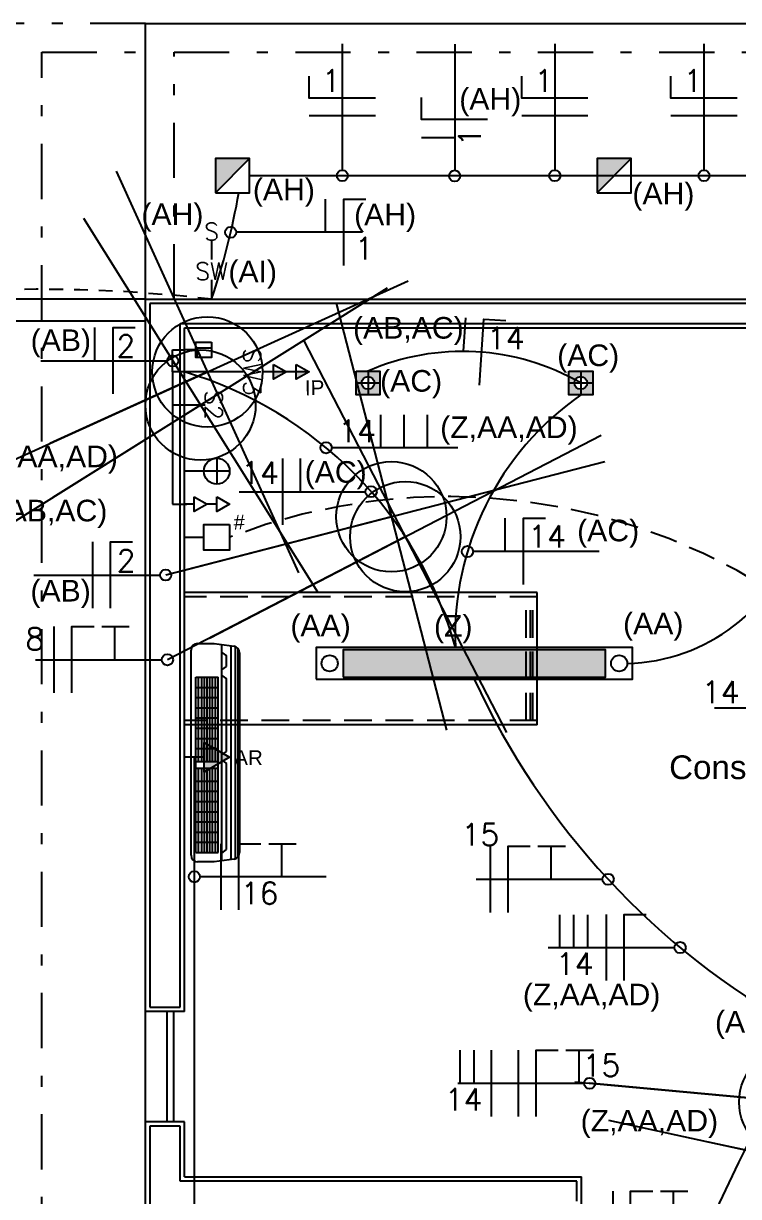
# Model space of a CAD drawing. Header units: millimetres. Extents: x 3040 to 3208, y 298 to 357.
# Drawn here: x 3137.28 to 3143.77, y 337.72 to 348.36 of the extents above; entities that cross this region are included whole.
import ezdxf
from ezdxf.enums import TextEntityAlignment as Align

# ---------------------------------------------------------------- set-up
doc = ezdxf.new("R2010")
doc.units = ezdxf.units.MM
doc.header["$MEASUREMENT"] = 0
for name, pattern in [('CONTINU', [0]), ('DASHDOT', [1, 0.5, -0.25, 0, -0.25]), ('HIDDEN', [0.375, 0.25, -0.125]), ('HIDDEN2', [0.1875, 0.125, -0.0625])]:
    doc.linetypes.add(name, pattern=pattern)
doc.layers.get('0').update_dxf_attribs({"linetype": 'CONTINUOUS'})
for name, color, linetype in [('-HIDRO', 8, 'CONTINUOUS'), ('A-TXT-Y', 8, 'CONTINUOUS'), ('eletroduto parede e teto', 2, 'CONTINU'), ('eletroduto_chao', 2, 'HIDDEN2'), ('Especificações', 3, 'CONTINUOUS'), ('FIACAO', 1, 'CONTINUOUS'), ('PENA 03', 3, 'CONTINUOUS'), ('PL09', 9, 'CONTINUOUS'), ('PL3', 3, 'CONTINUOUS'), ('PL4', 4, 'CONTINUOUS'), ('Pontos Elétricos', 3, 'CONTINUOUS'), ('Pontos Elétricos e Luminotécnica', 3, 'CONTINUOUS'), ('Pontos Luminotécnicos', 3, 'CONTINUOUS'), ('TEXTO', 2, 'CONTINUOUS'), ('TXT_0', 7, 'CONTINUOUS')]:
    doc.layers.add(name, color=color, linetype=linetype)
doc.styles.add('ARIAL', font='arial.ttf', dxfattribs={"height": 2})
doc.styles.add('COTA50', font='ROMANS.shx', dxfattribs={"height": 0.08})
doc.styles.add('ROMANS', font='romans.shx', dxfattribs={"height": 0.1})
doc.dimstyles.new('COTA50', dxfattribs={"dimtxt": 0.08, "dimasz": 0.05, "dimexe": 0.05, "dimexo": 0.95, "dimgap": 0.04, "dimtad": 1, "dimzin": 4, "dimdsep": 46, "dimtxsty": 'COTA50', "dimblk1": 'USERTICK', "dimblk2": 'USERTICK', "dimsah": 1, "dimcen": -0.1, "dimdle": 0.05, "dimse1": 1, "dimse2": 1, "dimclrd": 250, "dimclre": 3, "dimclrt": 4, "dimadec": 0, "dimazin": 0, "dimtfac": 1, "dimtix": 1, "dimtmove": 2, "dimatfit": 3, "dimldrblk": 'USERTICK', "dimfxl": 0, "dimtvp": 1.25, "dimtolj": 1, "dimtzin": 4, "dimarcsym": 0})

# ---------------------------------------------------------------- blocks, each defined once
blk = doc.blocks.new('TOMADA DUPLA BAIXA.01')
at = {"layer": 'PL3'}
for p, q in [((-0.1472, 0), (-0.1026, 0)), ((-0.0446, 0), (0, 0))]:
    blk.add_line(p, q, dxfattribs=at)
for points in [[(-0.1472, 0.0335), (-0.2051, 0), (-0.1472, -0.0335)], [(-0.0446, 0.0335), (-0.1026, 0), (-0.0446, -0.0335)]]:
    blk.add_lwpolyline(points, close=True, dxfattribs=at)
blk = doc.blocks.new('logica baoxa.01')
at = {"layer": 'Pontos Elétricos'}
for p, q in [((0.1465, 0.0586), (0.1465, -0.0586)), ((0.2051, 0), (0, 0))]:
    blk.add_line(p, q, dxfattribs=at)
blk.add_circle((0.1465, 0), 0.0586, dxfattribs=at)
blk = doc.blocks.new('PASSA FIO BAIXO.01')
at = {"layer": 'Pontos Elétricos'}
blk.add_line((0.0879, 0), (0, 0), dxfattribs=at)
blk.add_lwpolyline([(0.2051, 0.0586), (0.2051, -0.0586), (0.0879, -0.0586), (0.0879, 0.0586)], close=True, dxfattribs=at)
blk = doc.blocks.new('POMNTO DUPLO1.15')
at = {"layer": 'Pontos Elétricos'}
h = blk.add_hatch(color=251, dxfattribs=at)
h.dxf.hatch_style = 1
h.paths.add_polyline_path([(0, 0.1026), (0, 0.0446), (0.0335, 0.0446)])
h.paths.add_polyline_path([(0, 0.2051), (0, 0.1472), (0.0335, 0.1472)])
at = {"layer": 'PL3'}
for p, q in [((0, 0.2051), (0, 0.1026)), ((0, 0.1026), (0, 0))]:
    blk.add_line(p, q, dxfattribs=at)
for points in [[(-0.0335, 0.1472), (0, 0.2051), (0.0335, 0.1472)], [(-0.0335, 0.0446), (0, 0.1026), (0.0335, 0.0446)]]:
    blk.add_lwpolyline(points, close=True, dxfattribs=at)
blk = doc.blocks.new('1111')
at = {"layer": 'Pontos Luminotécnicos'}
h = blk.add_hatch(color=9, dxfattribs=at)
h.dxf.hatch_style = 1
h.paths.add_polyline_path([(-1.3125, -0.134), (-0.1225, -0.134), (-0.1225, -0.01), (-1.3125, -0.01)])
for points in [[(-1.435, -0.144), (0, -0.144), (0, 0), (-1.435, 0)], [(-1.3125, -0.134), (-0.1225, -0.134), (-0.1225, -0.01), (-1.3125, -0.01)]]:
    blk.add_lwpolyline(points, close=True, dxfattribs=at)
for centre in [(-1.37375, -0.072), (-0.06125, -0.072)]:
    blk.add_circle(centre, 0.03675, dxfattribs=at)
blk = doc.blocks.new('PONTO PERFIL.01')
at = {"layer": 'Especificações'}
h = blk.add_hatch(dxfattribs=at)
h.set_pattern_fill('ANGLE', color=9)
h.set_pattern_definition([(0, (-4765.716, 106.664), (0, 6.985), [5.08, -1.905]), (90, (-4765.716, 106.664), (-6.985, 4e-16), [5.08, -1.905])])
h.paths.add_polyline_path([(-1.75, 6.12), (1.75, 6.12), (1.75, 2.62), (-1.75, 2.62)])
at = {"layer": 'PL3'}
blk.add_line((0, 2.62), (0, 0), dxfattribs=at)
at = {"layer": 'Pontos Luminotécnicos'}
blk.add_lwpolyline([(-1.75, 6.12), (1.75, 6.12), (1.75, 2.62), (-1.75, 2.62)], close=True, dxfattribs=at)
blk = doc.blocks.new('FACHO ABERTO.01')
at = {"layer": 'Pontos Luminotécnicos'}
h = blk.add_hatch(color=9, dxfattribs=at)
h.dxf.hatch_style = 1
h.paths.add_polyline_path([(0, 0.0675), (-0.0675, 0.0675), (-0.0675, 0), (-0.0361, 0, -0.414214), (0, 0.0361)])
h.paths.add_polyline_path([(0.0675, 0.0675), (0, 0.0675), (0, 0.0361, -0.414214), (0.0361, 0), (0.0675, 0)])
h.paths.add_polyline_path([(0.0675, 0), (0.0361, 0, -0.414214), (0, -0.0361), (0, -0.0675), (0.0675, -0.0675)])
h.paths.add_polyline_path([(0, -0.0361, -0.414214), (-0.0361, 0), (-0.0675, 0), (-0.0675, -0.0675), (0, -0.0675)])
for p, q in [((0, 0.0675), (0, -0.0675)), ((-0.0675, 0), (0.0675, 0))]:
    blk.add_line(p, q, dxfattribs=at)
blk.add_lwpolyline([(-0.0675, 0.0675), (0.0675, 0.0675), (0.0675, -0.0675), (-0.0675, -0.0675)], close=True, dxfattribs=at)
blk.add_circle((0, 0), 0.0361, dxfattribs=at)
blk = doc.blocks.new('LUMINÁRIA.05')
at = {"layer": 'Pontos Luminotécnicos', "ltscale": 0.05}
h = blk.add_hatch(color=9, dxfattribs=at)
h.dxf.hatch_style = 1
h.paths.add_polyline_path([(0.155, 0.155), (0, 0.155), (0, 0)])
blk.add_line((0, 0), (0.155, 0.155), dxfattribs=at)
blk.add_lwpolyline([(0, 0), (0.155, 0), (0.155, 0.155), (0, 0.155)], close=True, dxfattribs=at)
blk = doc.blocks.new('eletrico')
at = {"layer": '-HIDRO', "linetype": 'DASHDOT', "ltscale": 0.5}
for p, q in [((-1.627, 9.814), (-2.227, 9.814)), ((-2.097, 1.318), (-2.097, 9.684)), ((-2.097, 9.684), (-1.627, 9.684)), ((-1.497, 9.684), (1.599, 9.684)), ((-1.497, 8.564), (-1.497, 9.684))]:
    blk.add_line(p, q, dxfattribs=at)
at = {"layer": '-HIDRO'}
for p, q in [((-1.627, 9.814), (4.825, 9.814)), ((-1.627, 8.564), (-1.627, 9.814)), ((-1.627, 8.564), (-4.194, 8.564)), ((-1.627, 5.334), (-1.627, 8.564)), ((-1.627, 8.564), (3.9035, 8.564)), ((3.8835, 8.544), (-1.607, 8.544)), ((-1.607, 8.544), (-1.607, 5.354)), ((-1.627, 8.464), (-4.694, 8.464)), ((-1.47, 8.454), (3.645, 8.454)), ((-1.47, 5.354), (-1.47, 8.454)), ((-1.45, 5.334), (-1.45, 8.434)), ((-1.45, 8.434), (3.625, 8.434)), ((0.15, 7.234), (-1.45, 7.234)), ((0.15, 6.634), (0.15, 7.234)), ((0.15, 6.634), (-1.45, 6.634)), ((-1.45, 5.334), (-1.627, 5.334)), ((-1.627, 4.834), (-1.627, 5.334)), ((-1.607, 5.354), (-1.47, 5.354)), ((-1.53, 5.334), (-1.53, 4.834)), ((-1.5, 5.334), (-1.5, 4.834)), ((-1.627, 4.052), (-1.627, 4.834)), ((-1.45, 4.834), (-1.627, 4.834)), ((-1.47, 4.814), (-1.607, 4.814)), ((-1.607, 4.814), (-1.607, 4.072)), ((-1.47, 4.564), (-1.47, 4.814)), ((-1.45, 4.584), (-1.45, 4.834)), ((-1.45, 4.584), (0.35, 4.584)), ((-1.45, 4.584), (0.35, 4.584)), ((0.35, 4.454), (0.35, 4.584)), ((0.33, 4.564), (-1.47, 4.564)), ((0.33, 4.474), (0.33, 4.564))]:
    blk.add_line(p, q, dxfattribs=at)
at = {"layer": '-HIDRO', "linetype": 'HIDDEN', "ltscale": 0.5}
for p, q in [((0.15, 7.214), (-1.45, 7.214)), ((0.1, 6.654), (0.1, 7.214)), ((0.12, 6.654), (0.12, 7.214)), ((0.13, 6.654), (0.13, 7.214)), ((0.15, 6.654), (-1.45, 6.654))]:
    blk.add_line(p, q, dxfattribs=at)
at = {"layer": '-HIDRO', "ltscale": 0.5}
for p, q in [((-1.42, 6.0425), (-1.42, 6.9725)), ((-1.39, 7.0025), (-1.315, 7.0025)), ((-1.315, 7.0025), (-1.2248, 6.9901)), ((-1.28, 6.0173), (-1.28, 6.9977)), ((-1.2388, 6.0229), (-1.2388, 6.992)), ((-1.2191, 6.0265), (-1.2191, 6.9885)), ((-1.2059, 6.0366), (-1.2059, 6.9784)), ((-1.28, 6.9625), (-1.2598, 6.947)), ((-1.2598, 6.8985), (-1.2598, 6.947)), ((-1.2, 6.9606), (-1.2, 6.0544)), ((-1.28, 6.8831), (-1.2598, 6.8985)), ((-1.3988, 6.3325), (-1.3988, 6.85)), ((-1.3988, 6.85), (-1.297, 6.85)), ((-1.3856, 6.4675), (-1.3856, 6.85)), ((-1.3716, 6.4675), (-1.3716, 6.85)), ((-1.3595, 6.4675), (-1.3595, 6.85)), ((-1.347, 6.4675), (-1.347, 6.85)), ((-1.3345, 6.4675), (-1.3345, 6.85)), ((-1.322, 6.4675), (-1.322, 6.85)), ((-1.3095, 6.4675), (-1.3095, 6.85)), ((-1.297, 6.3325), (-1.297, 6.85)), ((-1.28, 6.8579), (-1.2598, 6.8425)), ((-1.2598, 6.5134), (-1.2598, 6.8425)), ((-1.3988, 6.8037), (-1.297, 6.8037)), ((-1.3988, 6.7575), (-1.297, 6.7575)), ((-1.3988, 6.7112), (-1.297, 6.7112)), ((-1.3988, 6.665), (-1.297, 6.665)), ((-1.3988, 6.6187), (-1.297, 6.6187)), ((-1.3988, 6.5725), (-1.297, 6.5725)), ((-1.3988, 6.5262), (-1.297, 6.5262)), ((-1.28, 6.4979), (-1.2598, 6.5134)), ((-1.3988, 6.4675), (-1.297, 6.4675)), ((-1.3988, 6.4375), (-1.297, 6.4375)), ((-1.3856, 6.055), (-1.3856, 6.4375)), ((-1.3716, 6.055), (-1.3716, 6.4375)), ((-1.3595, 6.055), (-1.3595, 6.4375)), ((-1.347, 6.055), (-1.347, 6.4375)), ((-1.3345, 6.055), (-1.3345, 6.4375)), ((-1.322, 6.055), (-1.322, 6.4375)), ((-1.3095, 6.055), (-1.3095, 6.4375)), ((-1.28, 6.4734), (-1.2598, 6.458)), ((-1.2598, 6.0679), (-1.2598, 6.458)), ((-1.3988, 6.3787), (-1.297, 6.3787)), ((-1.3988, 6.3325), (-1.297, 6.3325)), ((-1.3988, 6.055), (-1.3988, 6.3325)), ((-1.297, 6.055), (-1.297, 6.3325)), ((-1.3988, 6.2862), (-1.297, 6.2862)), ((-1.3988, 6.24), (-1.297, 6.24)), ((-1.3988, 6.1937), (-1.297, 6.1937)), ((-1.3988, 6.1475), (-1.297, 6.1475)), ((-1.3988, 6.1012), (-1.297, 6.1012)), ((-1.28, 6.0525), (-1.2598, 6.0679)), ((-1.3988, 6.055), (-1.297, 6.055)), ((-1.315, 6.0125), (-1.39, 6.0125)), ((-1.2248, 6.0249), (-1.315, 6.0125))]:
    blk.add_line(p, q, dxfattribs=at)
for centre, start, end in [((-1.39, 6.9725), 90, 180), ((-1.23, 6.9606), 360, 80), ((-1.39, 6.0425), 180, 270), ((-1.23, 6.0544), 280, 0)]:
    blk.add_arc(centre, 0.03, start, end, dxfattribs=at)
blk = doc.blocks.new('el')
at = {"layer": 'A-TXT-Y'}
blk.add_line((0, -0.5978), (0, -0.0254), dxfattribs=at)
blk.add_circle((0, 0), 0.0254, dxfattribs=at)
blk = doc.blocks.new('f_nr')
at = {"layer": 'FIACAO'}
for points in [[(-0.0414, 0), (-0.0414, 0.1508)], [(0.0414, -0.1492), (0.0414, 0.1508), (0.1414, 0.1508)]]:
    blk.add_lwpolyline(points, dxfattribs=at)
blk = doc.blocks.new('USERTICK')
for p, q in [((0, 1), (0, -1)), ((-1, 0), (1, 0))]:
    blk.add_line(p, q)
blk.add_circle((0, 0), 0.25)
blk = doc.blocks.new('f_fnt')
at = {"layer": 'FIACAO'}
for points in [[(-0.08, -0.15), (-0.08, 0.15)], [(0, -0.15), (0, 0.15), (0.1, 0.15)], [(0.135, 0.15), (0.26, 0.15)], [(0.195, 0), (0.195, 0.15)]]:
    blk.add_lwpolyline(points, dxfattribs=at)
blk = doc.blocks.new('f_r')
at = {"layer": 'FIACAO'}
blk.add_lwpolyline([(0, 0), (0, 0.15)], dxfattribs=at)
blk = doc.blocks.new('f_fn')
at = {"layer": 'FIACAO'}
for points in [[(-0.04, -0.15), (-0.04, 0.15)], [(0.04, -0.15), (0.04, 0.15), (0.14, 0.15)]]:
    blk.add_lwpolyline(points, dxfattribs=at)
blk = doc.blocks.new('f_fr')
at = {"layer": 'FIACAO'}
for points in [[(-0.04, -0.15), (-0.04, 0.15)], [(0.04, 0), (0.04, 0.15)]]:
    blk.add_lwpolyline(points, dxfattribs=at)
blk = doc.blocks.new('f_f')
at = {"layer": 'FIACAO'}
blk.add_lwpolyline([(0, -0.15), (0, 0.15)], dxfattribs=at)
blk = doc.blocks.new('tomada simples alta.01')
at = {"layer": 'PL09'}
blk.add_hatch(color=251, dxfattribs=at).paths.add_polyline_path([(-0.0892, 0.0669), (-0.0892, -0.0669), (-0.2051, 0)])
at = {"layer": 'PL3'}
blk.add_line((-0.0892, 0), (0, 0), dxfattribs=at)
blk.add_lwpolyline([(-0.0892, 0.0669), (-0.2051, 0), (-0.0892, -0.0669)], close=True, dxfattribs=at)

msp = doc.modelspace()

# ---------------------------------------------------------------- linework, layer by layer
at = {"layer": 'eletroduto parede e teto'}
for p, q in [((3139.332, 346.978), (3149.405, 346.978)), ((3138.634, 345.198), (3138.634, 345.398)), ((3138.634, 345.398), (3138.741, 345.398)), ((3138.741, 345.198), (3138.634, 345.198)), ((3138.634, 345.198), (3138.634, 344.298)), ((3138.741, 344.898), (3138.634, 344.898)), ((3138.634, 344.298), (3138.634, 343.998)), ((3138.634, 343.998), (3138.762, 343.998)), ((3138.831, 341.703), (3138.741, 341.703)), ((3138.831, 327.255), (3138.831, 341.703))]:
    msp.add_line(p, q, dxfattribs=at)
for centre, radius, start, end in [((3132.78, 347.966), 6.555, 341.2454, 349.9624), ((3141.263, 343.233), 2.151, 60.1009, 113.4934), ((3137.711, 341.728), 3.62, 15.5647, 73.4792), ((3143.862, 342.804), 2.666, 124.9344, 182.2618), ((3142.724, 344.195), 1.64, 271.1376, 344.0138), ((3147.674, 345.314), 6.94, 204.7248, 240.9133), ((3183.469, 318.725), 44.146, 152.7492, 169.6421)]:
    msp.add_arc(centre, radius, start, end, dxfattribs=at)
at = {"layer": 'eletroduto_chao'}
msp.add_arc((3137.403, 331.895), 14.053, 83.53, 109.4982, dxfattribs=at)
at = {"layer": 'Pontos Elétricos', "color": 5, "linetype": 'HIDDEN'}
msp.add_arc((3141.127, 338.597), 5.471, 356.9795, 111.1772, dxfattribs=at)
at = {"layer": 'Pontos Elétricos e Luminotécnica'}
for p, q in [((3138.987, 346.393), (3138.987, 346.218)), ((3138.987, 346.033), (3138.987, 345.858)), ((3139.275, 345.198), (3138.741, 345.198)), ((3138.929, 344.898), (3138.741, 344.898))]:
    msp.add_line(p, q, dxfattribs=at)

# ---------------------------------------------------------------- block references
at = {"layer": 'eletroduto parede e teto', "xscale": 2, "yscale": 2, "zscale": 2}
for name, p, rotation in [('el', (3140.173, 346.978), 180), ('el', (3141.192, 346.976), 180), ('el', (3142.1, 346.978), 180), ('el', (3143.453, 346.978), 180), ('f_fn', (3140.173, 347.601), 89.99999999967415), ('f_fn', (3142.1, 347.601), 89.99999999967415), ('f_fn', (3143.453, 347.601), 89.99999999967415), ('f_nr', (3141.192, 347.405), 89.99999999965424), ('el', (3139.16, 346.464), 90), ('f_nr', (3141.355, 345.382), 356.2349661839461), ('el', (3138.634, 345.298), 270), ('f_r', (3140.522, 344.51), 359.9999999999238), ('el', (3140.026, 344.51), 89.99999999999999), ('el', (3140.434, 344.112), 270), ('el', (3141.308, 343.569), 89.99999999999999), ('el', (3138.571, 343.356), 270), ('el', (3138.587, 342.588), 270), ('f_nr', (3143.846, 342.235), 270.0000000003594), ('el', (3138.831, 340.62), 90), ('el', (3142.584, 340.597), 270), ('el', (3143.237, 339.978), 270.0000000009044), ('el', (3142.416, 338.747), 270.0000000009044)]:
    msp.add_blockref(name, p, dxfattribs=dict(at, rotation=rotation))
for name, p in [('f_nr', (3140.103, 346.462)), ('f_nr', (3138.012, 345.298)), ('f_r', (3140.735, 344.51)), ('f_r', (3140.945, 344.51)), ('f_fr', (3139.714, 344.112)), ('f_nr', (3141.733, 343.569)), ('f_fn', (3137.99, 343.356)), ('f_fnt', (3137.721, 342.588)), ('f_fnt', (3139.235, 340.62)), ('f_fnt', (3141.676, 340.597)), ('f_r', (3142.145, 339.976)), ('f_r', (3142.272, 339.976)), ('f_r', (3142.4, 339.976)), ('f_fn', (3142.649, 339.978)), ('f_r', (3141.241, 338.746)), ('f_r', (3141.368, 338.746)), ('f_f', (3141.525, 338.747)), ('f_fnt', (3141.931, 338.747)), ('f_fnt', (3142.788, 337.47))]:
    msp.add_blockref(name, p, dxfattribs=at)
at = {"layer": 'PENA 03', "xscale": 2, "yscale": 2, "zscale": 2}
msp.add_blockref('eletrico', (3141.641, 328.73), dxfattribs=at)
at = {"layer": 'Pontos Elétricos', "xscale": 2, "yscale": 2, "zscale": 2, "rotation": 270.0000000000094}
msp.add_blockref('POMNTO DUPLO1.15', (3139.461, 345.198), dxfattribs=at)
at = {"layer": 'Pontos Elétricos', "yscale": 2, "zscale": 2}
for name, p, xscale in [('logica baoxa.01', (3138.741, 344.298), 2), ('TOMADA DUPLA BAIXA.01', (3138.741, 343.998), -2), ('PASSA FIO BAIXO.01', (3138.741, 343.698), 2), ('tomada simples alta.01', (3138.741, 341.703), -2)]:
    msp.add_blockref(name, p, dxfattribs=dict(at, xscale=xscale))
at = {"layer": 'Pontos Luminotécnicos'}
for name, p, xscale, yscale, zscale in [('LUMINÁRIA.05', (3139.022, 346.823), 2, 2, 2), ('LUMINÁRIA.05', (3142.483, 346.823), 2, 2, 2), ('FACHO ABERTO.01', (3140.406, 345.098), 1.6, 1.6, 1.6), ('FACHO ABERTO.01', (3142.336, 345.098), 1.6, 1.6, 1.6), ('1111', (3142.806, 342.699), 2, 2, 2)]:
    msp.add_blockref(name, p, dxfattribs=dict(at, xscale=xscale, yscale=yscale, zscale=zscale))
at = {"layer": 'Pontos Luminotécnicos', "xscale": 0.039999999999893, "yscale": 0.039999999999893, "zscale": 0.039999999999893, "rotation": 270}
msp.add_blockref('PONTO PERFIL.01', (3138.741, 345.398), dxfattribs=at)

# ---------------------------------------------------------------- texts
at = {"layer": 'Pontos Elétricos', "color": 4, "style": 'ARIAL'}
for s, p in [('IP', (3139.923, 344.988)), ('#', (3139.239, 343.769))]:
    msp.add_text(s, height=0.134, rotation=1.1471, dxfattribs=at).set_placement(p, align=Align.CENTER)
msp.add_text('AR', height=0.134, dxfattribs=at).set_placement((3139.322, 341.633), align=Align.CENTER)
at = {"layer": 'Pontos Elétricos e Luminotécnica', "style": 'ROMANS'}
for s, rotation, p in [('S', 360, (3138.987, 346.471)), ('SW', 360, (3138.987, 346.111)), ('SW3', 270, (3139.354, 345.198)), ('S2', 270, (3139.007, 344.898))]:
    msp.add_text(s, height=0.157, rotation=rotation, dxfattribs=at).set_placement(p, align=Align.MIDDLE)
at = {"layer": 'TEXTO', "color": 4, "style": 'ARIAL'}
for s, p in [('(AH)', (3141.515, 347.674)), ('(AH)', (3139.643, 346.853)), ('(AH)', (3143.085, 346.816)), ('(AH)', (3138.632, 346.628)), ('(AH)', (3140.561, 346.625)), ('(AI)', (3139.36, 346.11)), ('(AB,AC)', (3140.772, 345.598)), ('(AB)', (3137.62, 345.486)), ('(AC)', (3142.403, 345.349)), ('(AC)', (3140.797, 345.117)), ('(Z,AA,AD)', (3141.684, 344.696)), ('(Z,AA,AD)', (3137.515, 344.432)), ('(AC)', (3140.113, 344.291)), ('(AB,AC)', (3137.54, 343.941)), ('(AC)', (3142.584, 343.76)), ('(AB)', (3137.618, 343.214)), ('(AA)', (3139.976, 342.899)), ('(Z)', (3141.179, 342.895)), ('(AA)', (3142.993, 342.917)), ('(Z,AA,AD)', (3142.434, 339.552)), ('(AD)', (3143.834, 339.305)), ('(Z,AA,AD)', (3142.958, 338.408))]:
    msp.add_text(s, height=0.196, dxfattribs=at).set_placement(p, align=Align.MIDDLE_CENTER)
at = {"layer": 'TEXTO', "style": 'ARIAL'}
msp.add_text('Consultório Odontológico', height=0.21511, dxfattribs=at).set_placement((3144.824, 341.613), align=Align.MIDDLE_CENTER)
at = {"layer": 'TXT_0', "style": 'ROMANS'}
for s, p in [('1', (3139.988, 347.738)), ('1', (3141.915, 347.738)), ('1', (3143.268, 347.738)), ('1', (3140.286, 346.218)), ('2', (3138.124, 345.333)), ('14', (3141.484, 345.403)), ('14', (3140.135, 344.562)), ('14', (3139.255, 344.183)), ('14', (3141.858, 343.606)), ('2', (3138.126, 343.386)), ('8', (3137.298, 342.678)), ('14', (3143.433, 342.195)), ('15', (3141.253, 340.902)), ('16', (3139.251, 340.37)), ('15', (3142.352, 338.81))]:
    msp.add_text(s, height=0.2, dxfattribs=at).set_placement(p)
for s, rotation, p in [('1', 90, (3141.428, 347.243)), ('14', 0, (3142.109, 339.73)), ('14', 0, (3141.102, 338.5))]:
    msp.add_text(s, height=0.2, rotation=rotation, dxfattribs=at).set_placement(p)

# ---------------------------------------------------------------- leaders
at = {"layer": 'PL4'}
for points in [[(3138.949, 345.198), (3137.521, 344.549)], [(3138.887, 344.898), (3137.546, 344.058)], [(3140.618, 343.885), (3138.571, 343.356)], [(3140.744, 343.704), (3138.587, 342.588)], [(3144.272, 338.577), (3142.416, 338.747)], [(3144.541, 337.985), (3143.495, 338.214)]]:
    msp.add_leader(points, dimstyle='COTA50', override={"dimasz": 2, "dimtad": 0, "dimclrd": 256}, dxfattribs=at)

doc.saveas('drawing.dxf')
